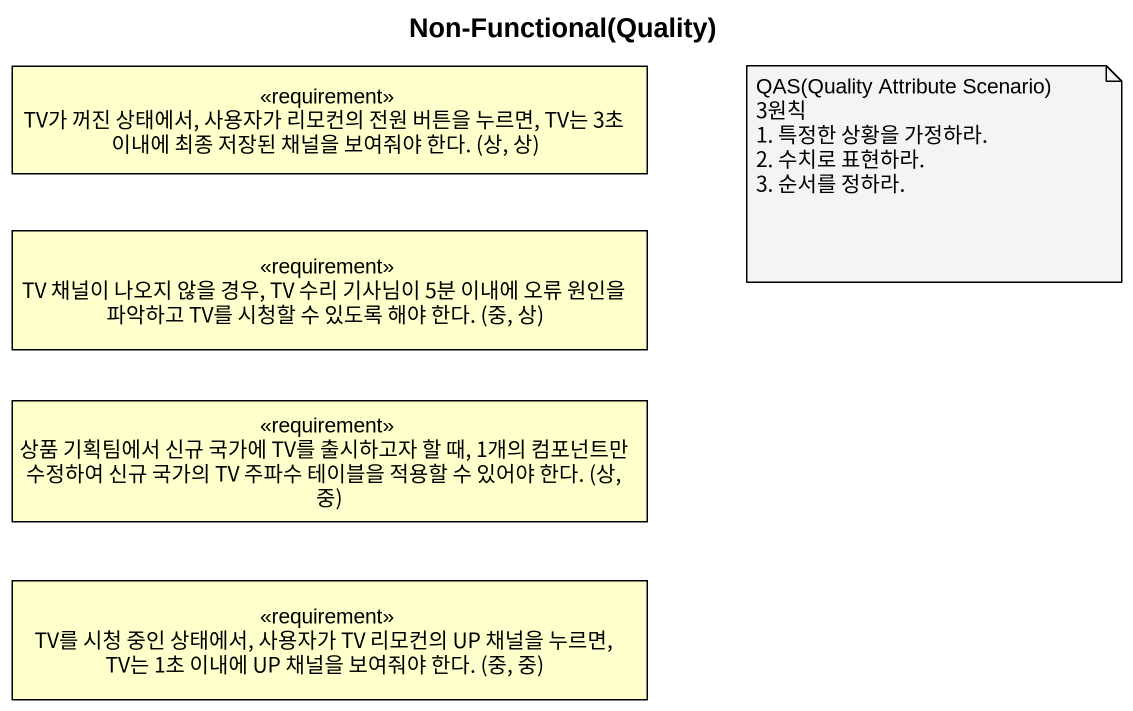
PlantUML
@startuml
title Non-Functional(Quality)
hide circle
hide empty members
class "TV가 꺼진 상태에서, 사용자가 리모컨의 전원 버튼을 누르면, TV는 3초 이내에 최종 저장된 채널을 보여줘야 한다. (상, 상)" as TV가_꺼진_상태에서_사용자가_리모컨의_전원 <<requirement>>
class "TV 채널이 나오지 않을 경우, TV 수리 기사님이 5분 이내에 오류 원인을 파악하고 TV를 시청할 수 있도록 해야 한다. (중, 상)" as TV_채널이_나오지_않을_경우_TV_수리_기사님이 <<requirement>>
class "상품 기획팀에서 신규 국가에 TV를 출시하고자 할 때, 1개의 컴포넌트만 수정하여 신규 국가의 TV 주파수 테이블을 적용할 수 있어야 한다. (상, 중)" as 상품_기획팀에서_신규_국가에_TV를_출시하고자_할 <<requirement>>
class "TV를 시청 중인 상태에서, 사용자가 TV 리모컨의 UP 채널을 누르면, TV는 1초 이내에 UP 채널을 보여줘야 한다. (중, 중)" as TV를_시청_중인_상태에서_사용자가_TV_리모컨의 <<requirement>>
note as N1
  QAS(Quality Attribute Scenario) 3원칙
  1. 특정한 상황을 가정하라.
  2. 수치로 표현하라.
  3. 순서를 정하라.
end note
@enduml
